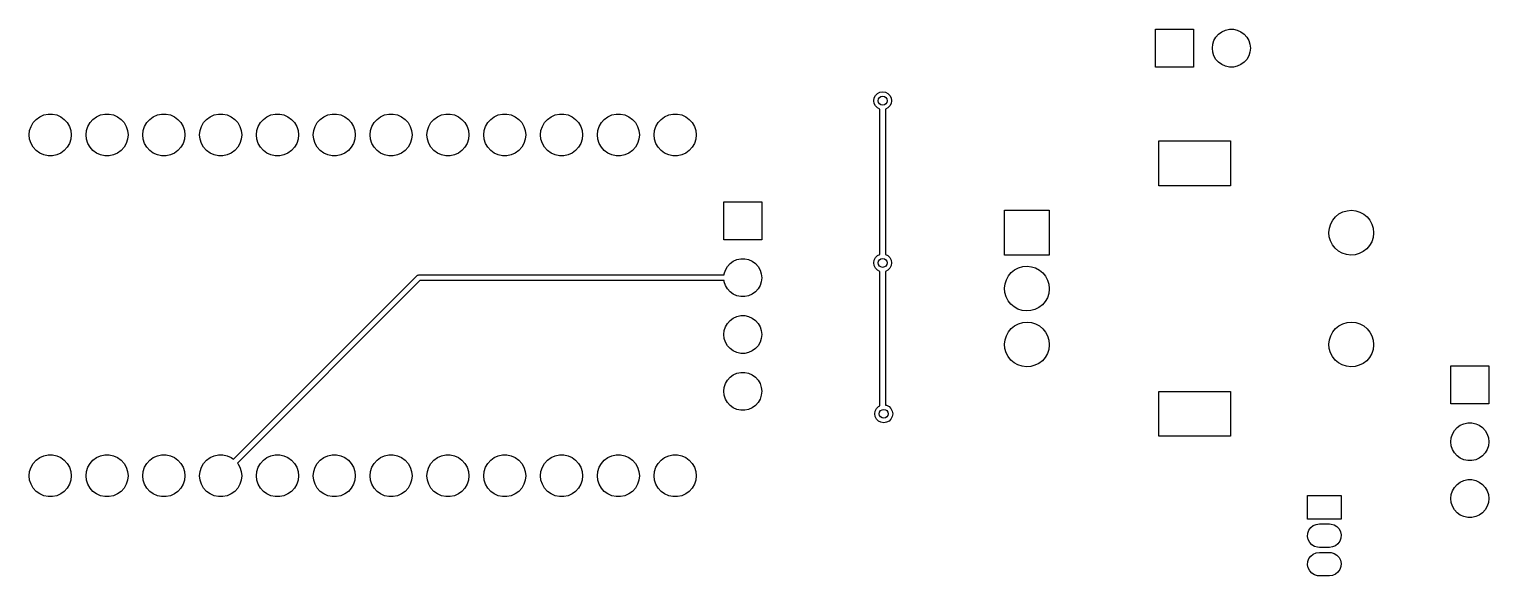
# Model space of a CAD drawing. Extents: x 4.56 to 7.13, y -3.71 to -2.75.
import ezdxf

# ---------------------------------------------------------------- set-up
doc = ezdxf.new("R2010")
doc.units = 0
doc.header["$MEASUREMENT"] = 0
doc.layers.add('BLACK', color=7, linetype='CONTINUOUS')

msp = doc.modelspace()

# ---------------------------------------------------------------- linework, layer by layer
at = {"layer": 'BLACK', "linetype": 'CONTINUOUS'}
for p, q in [((6.54528, -2.81693), (6.54528, -2.75)), ((6.54528, -2.75), (6.6122, -2.75)), ((6.6122, -2.75), (6.6122, -2.81693)), ((6.64601, -2.77651), (6.64817, -2.76985)), ((6.64817, -2.76985), (6.65167, -2.76379)), ((6.65167, -2.76379), (6.65635, -2.7586)), ((6.65635, -2.7586), (6.66201, -2.75448)), ((6.66201, -2.75448), (6.6684, -2.75164)), ((6.6684, -2.75164), (6.67524, -2.75018)), ((6.67524, -2.75018), (6.68224, -2.75018)), ((6.68224, -2.75018), (6.68908, -2.75164)), ((6.68908, -2.75164), (6.69547, -2.75448)), ((6.69547, -2.75448), (6.70113, -2.7586)), ((6.70113, -2.7586), (6.70581, -2.76379)), ((6.70581, -2.76379), (6.70931, -2.76985)), ((6.70931, -2.76985), (6.71147, -2.77651)), ((6.64528, -2.78346), (6.64601, -2.77651)), ((6.64601, -2.79042), (6.64528, -2.78346)), ((6.64817, -2.79708), (6.64601, -2.79042)), ((6.65167, -2.80313), (6.64817, -2.79708)), ((6.70931, -2.79708), (6.70581, -2.80313)), ((6.71147, -2.79042), (6.70931, -2.79708)), ((6.71147, -2.77651), (6.7122, -2.78346)), ((6.7122, -2.78346), (6.71147, -2.79042)), ((6.6122, -2.81693), (6.54528, -2.81693)), ((6.65635, -2.80833), (6.65167, -2.80313)), ((6.66201, -2.81245), (6.65635, -2.80833)), ((6.6684, -2.81529), (6.66201, -2.81245)), ((6.67524, -2.81675), (6.6684, -2.81529)), ((6.68224, -2.81675), (6.67524, -2.81675)), ((6.68908, -2.81529), (6.68224, -2.81675)), ((6.69547, -2.81245), (6.68908, -2.81529)), ((6.70113, -2.80833), (6.69547, -2.81245)), ((6.70581, -2.80313), (6.70113, -2.80833)), ((6.04921, -2.87598), (6.04998, -2.87112)), ((6.04998, -2.88085), (6.04921, -2.87598)), ((6.04998, -2.87112), (6.05222, -2.86673)), ((6.05222, -2.86673), (6.0557, -2.86324)), ((6.0557, -2.86324), (6.06009, -2.86101)), ((6.06009, -2.86101), (6.06496, -2.86024)), ((6.06496, -2.86024), (6.06983, -2.86101)), ((6.06983, -2.86101), (6.07422, -2.86324)), ((6.07422, -2.86324), (6.0777, -2.86673)), ((6.0777, -2.86673), (6.07994, -2.87112)), ((6.07994, -2.87112), (6.08071, -2.87598)), ((6.08071, -2.87598), (6.07994, -2.88085)), ((4.5813, -2.90418), (4.58837, -2.90103)), ((4.58837, -2.90103), (4.59594, -2.89942)), ((4.59594, -2.89942), (4.60367, -2.89942)), ((4.60367, -2.89942), (4.61124, -2.90103)), ((4.61124, -2.90103), (4.6183, -2.90418)), ((4.6813, -2.90418), (4.68837, -2.90103)), ((4.68837, -2.90103), (4.69594, -2.89942)), ((4.69594, -2.89942), (4.70367, -2.89942)), ((4.70367, -2.89942), (4.71124, -2.90103)), ((4.71124, -2.90103), (4.7183, -2.90418)), ((4.7813, -2.90418), (4.78837, -2.90103)), ((4.78837, -2.90103), (4.79594, -2.89942)), ((4.79594, -2.89942), (4.80367, -2.89942)), ((4.80367, -2.89942), (4.81124, -2.90103)), ((4.81124, -2.90103), (4.8183, -2.90418)), ((4.8813, -2.90418), (4.88837, -2.90103)), ((4.88837, -2.90103), (4.89594, -2.89942)), ((4.89594, -2.89942), (4.90367, -2.89942)), ((4.90367, -2.89942), (4.91124, -2.90103)), ((4.91124, -2.90103), (4.9183, -2.90418)), ((4.9813, -2.90418), (4.98837, -2.90103)), ((4.98837, -2.90103), (4.99594, -2.89942)), ((4.99594, -2.89942), (5.00367, -2.89942)), ((5.00367, -2.89942), (5.01124, -2.90103)), ((5.01124, -2.90103), (5.0183, -2.90418)), ((5.0813, -2.90418), (5.08837, -2.90103)), ((5.08837, -2.90103), (5.09594, -2.89942)), ((5.09594, -2.89942), (5.10367, -2.89942)), ((5.10367, -2.89942), (5.11124, -2.90103)), ((5.11124, -2.90103), (5.1183, -2.90418)), ((5.1813, -2.90418), (5.18837, -2.90103)), ((5.18837, -2.90103), (5.19594, -2.89942)), ((5.19594, -2.89942), (5.20367, -2.89942)), ((5.20367, -2.89942), (5.21124, -2.90103)), ((5.21124, -2.90103), (5.2183, -2.90418)), ((5.2813, -2.90418), (5.28837, -2.90103)), ((5.28837, -2.90103), (5.29594, -2.89942)), ((5.29594, -2.89942), (5.30367, -2.89942)), ((5.30367, -2.89942), (5.31124, -2.90103)), ((5.31124, -2.90103), (5.3183, -2.90418)), ((5.3813, -2.90418), (5.38837, -2.90103)), ((5.38837, -2.90103), (5.39594, -2.89942)), ((5.39594, -2.89942), (5.40367, -2.89942)), ((5.40367, -2.89942), (5.41124, -2.90103)), ((5.41124, -2.90103), (5.4183, -2.90418)), ((5.4813, -2.90418), (5.48837, -2.90103)), ((5.48837, -2.90103), (5.49594, -2.89942)), ((5.49594, -2.89942), (5.50367, -2.89942)), ((5.50367, -2.89942), (5.51124, -2.90103)), ((5.51124, -2.90103), (5.5183, -2.90418)), ((5.5813, -2.90418), (5.58837, -2.90103)), ((5.58837, -2.90103), (5.59594, -2.89942)), ((5.59594, -2.89942), (5.60367, -2.89942)), ((5.60367, -2.89942), (5.61124, -2.90103)), ((5.61124, -2.90103), (5.6183, -2.90418)), ((5.6813, -2.90418), (5.68837, -2.90103)), ((5.68837, -2.90103), (5.69594, -2.89942)), ((5.69594, -2.89942), (5.70367, -2.89942)), ((5.70367, -2.89942), (5.71124, -2.90103)), ((5.71124, -2.90103), (5.7183, -2.90418)), ((6.05222, -2.88524), (6.04998, -2.88085)), ((6.0557, -2.88872), (6.05222, -2.88524)), ((6.06004, -2.89093), (6.0557, -2.88872)), ((6.06004, -3.14647), (6.06004, -2.89093)), ((6.07422, -2.88872), (6.06988, -2.89093)), ((6.06988, -2.89093), (6.06988, -3.14647)), ((6.0777, -2.88524), (6.07422, -2.88872)), ((6.07994, -2.88085), (6.0777, -2.88524)), ((4.5628, -2.93622), (4.56361, -2.92853)), ((4.56361, -2.92853), (4.566, -2.92117)), ((4.566, -2.92117), (4.56987, -2.91447)), ((4.56987, -2.91447), (4.57505, -2.90872)), ((4.57505, -2.90872), (4.5813, -2.90418)), ((4.6183, -2.90418), (4.62456, -2.90872)), ((4.62456, -2.90872), (4.62974, -2.91447)), ((4.62974, -2.91447), (4.6336, -2.92117)), ((4.6336, -2.92117), (4.63599, -2.92853)), ((4.63599, -2.92853), (4.6368, -2.93622)), ((4.6628, -2.93622), (4.66361, -2.92853)), ((4.66361, -2.92853), (4.666, -2.92117)), ((4.666, -2.92117), (4.66987, -2.91447)), ((4.66987, -2.91447), (4.67505, -2.90872)), ((4.67505, -2.90872), (4.6813, -2.90418)), ((4.7183, -2.90418), (4.72456, -2.90872)), ((4.72456, -2.90872), (4.72974, -2.91447)), ((4.72974, -2.91447), (4.7336, -2.92117)), ((4.7336, -2.92117), (4.73599, -2.92853)), ((4.73599, -2.92853), (4.7368, -2.93622)), ((4.7628, -2.93622), (4.76361, -2.92853)), ((4.76361, -2.92853), (4.766, -2.92117)), ((4.766, -2.92117), (4.76987, -2.91447)), ((4.76987, -2.91447), (4.77505, -2.90872)), ((4.77505, -2.90872), (4.7813, -2.90418)), ((4.8183, -2.90418), (4.82456, -2.90872)), ((4.82456, -2.90872), (4.82974, -2.91447)), ((4.82974, -2.91447), (4.8336, -2.92117)), ((4.8336, -2.92117), (4.83599, -2.92853)), ((4.83599, -2.92853), (4.8368, -2.93622)), ((4.8628, -2.93622), (4.86361, -2.92853)), ((4.86361, -2.92853), (4.866, -2.92117)), ((4.866, -2.92117), (4.86987, -2.91447)), ((4.86987, -2.91447), (4.87505, -2.90872)), ((4.87505, -2.90872), (4.8813, -2.90418)), ((4.9183, -2.90418), (4.92456, -2.90872)), ((4.92456, -2.90872), (4.92974, -2.91447)), ((4.92974, -2.91447), (4.9336, -2.92117)), ((4.9336, -2.92117), (4.93599, -2.92853)), ((4.93599, -2.92853), (4.9368, -2.93622)), ((4.9628, -2.93622), (4.96361, -2.92853)), ((4.96361, -2.92853), (4.966, -2.92117)), ((4.966, -2.92117), (4.96987, -2.91447)), ((4.96987, -2.91447), (4.97505, -2.90872)), ((4.97505, -2.90872), (4.9813, -2.90418)), ((5.0183, -2.90418), (5.02456, -2.90872)), ((5.02456, -2.90872), (5.02974, -2.91447)), ((5.02974, -2.91447), (5.0336, -2.92117)), ((5.0336, -2.92117), (5.03599, -2.92853)), ((5.03599, -2.92853), (5.0368, -2.93622)), ((5.0628, -2.93622), (5.06361, -2.92853)), ((5.06361, -2.92853), (5.066, -2.92117)), ((5.066, -2.92117), (5.06987, -2.91447)), ((5.06987, -2.91447), (5.07505, -2.90872)), ((5.07505, -2.90872), (5.0813, -2.90418)), ((5.1183, -2.90418), (5.12456, -2.90872)), ((5.12456, -2.90872), (5.12974, -2.91447)), ((5.12974, -2.91447), (5.1336, -2.92117)), ((5.1336, -2.92117), (5.13599, -2.92853)), ((5.13599, -2.92853), (5.1368, -2.93622)), ((5.1628, -2.93622), (5.16361, -2.92853)), ((5.16361, -2.92853), (5.166, -2.92117)), ((5.166, -2.92117), (5.16987, -2.91447)), ((5.16987, -2.91447), (5.17505, -2.90872)), ((5.17505, -2.90872), (5.1813, -2.90418)), ((5.2183, -2.90418), (5.22456, -2.90872)), ((5.22456, -2.90872), (5.22974, -2.91447)), ((5.22974, -2.91447), (5.2336, -2.92117)), ((5.2336, -2.92117), (5.23599, -2.92853)), ((5.23599, -2.92853), (5.2368, -2.93622)), ((5.2628, -2.93622), (5.26361, -2.92853)), ((5.26361, -2.92853), (5.266, -2.92117)), ((5.266, -2.92117), (5.26987, -2.91447)), ((5.26987, -2.91447), (5.27505, -2.90872)), ((5.27505, -2.90872), (5.2813, -2.90418)), ((5.3183, -2.90418), (5.32456, -2.90872)), ((5.32456, -2.90872), (5.32974, -2.91447)), ((5.32974, -2.91447), (5.3336, -2.92117)), ((5.3336, -2.92117), (5.33599, -2.92853)), ((5.33599, -2.92853), (5.3368, -2.93622)), ((5.3628, -2.93622), (5.36361, -2.92853)), ((5.36361, -2.92853), (5.366, -2.92117)), ((5.366, -2.92117), (5.36987, -2.91447)), ((5.36987, -2.91447), (5.37505, -2.90872)), ((5.37505, -2.90872), (5.3813, -2.90418)), ((5.4183, -2.90418), (5.42456, -2.90872)), ((5.42456, -2.90872), (5.42974, -2.91447)), ((5.42974, -2.91447), (5.4336, -2.92117)), ((5.4336, -2.92117), (5.43599, -2.92853)), ((5.43599, -2.92853), (5.4368, -2.93622)), ((5.4628, -2.93622), (5.46361, -2.92853)), ((5.46361, -2.92853), (5.466, -2.92117)), ((5.466, -2.92117), (5.46987, -2.91447)), ((5.46987, -2.91447), (5.47505, -2.90872)), ((5.47505, -2.90872), (5.4813, -2.90418)), ((5.5183, -2.90418), (5.52456, -2.90872)), ((5.52456, -2.90872), (5.52974, -2.91447)), ((5.52974, -2.91447), (5.5336, -2.92117)), ((5.5336, -2.92117), (5.53599, -2.92853)), ((5.53599, -2.92853), (5.5368, -2.93622)), ((5.5628, -2.93622), (5.56361, -2.92853)), ((5.56361, -2.92853), (5.566, -2.92117)), ((5.566, -2.92117), (5.56987, -2.91447)), ((5.56987, -2.91447), (5.57505, -2.90872)), ((5.57505, -2.90872), (5.5813, -2.90418)), ((5.6183, -2.90418), (5.62456, -2.90872)), ((5.62456, -2.90872), (5.62974, -2.91447)), ((5.62974, -2.91447), (5.6336, -2.92117)), ((5.6336, -2.92117), (5.63599, -2.92853)), ((5.63599, -2.92853), (5.6368, -2.93622)), ((5.6628, -2.93622), (5.66361, -2.92853)), ((5.66361, -2.92853), (5.666, -2.92117)), ((5.666, -2.92117), (5.66987, -2.91447)), ((5.66987, -2.91447), (5.67505, -2.90872)), ((5.67505, -2.90872), (5.6813, -2.90418)), ((5.7183, -2.90418), (5.72456, -2.90872)), ((5.72456, -2.90872), (5.72974, -2.91447)), ((5.72974, -2.91447), (5.7336, -2.92117)), ((5.7336, -2.92117), (5.73599, -2.92853)), ((5.73599, -2.92853), (5.7368, -2.93622)), ((4.56361, -2.94391), (4.5628, -2.93622)), ((4.566, -2.95127), (4.56361, -2.94391)), ((4.56987, -2.95797), (4.566, -2.95127)), ((4.6336, -2.95127), (4.62974, -2.95797)), ((4.63599, -2.94391), (4.6336, -2.95127)), ((4.6368, -2.93622), (4.63599, -2.94391)), ((4.66361, -2.94391), (4.6628, -2.93622)), ((4.666, -2.95127), (4.66361, -2.94391)), ((4.66987, -2.95797), (4.666, -2.95127)), ((4.7336, -2.95127), (4.72974, -2.95797)), ((4.73599, -2.94391), (4.7336, -2.95127)), ((4.7368, -2.93622), (4.73599, -2.94391)), ((4.76361, -2.94391), (4.7628, -2.93622)), ((4.766, -2.95127), (4.76361, -2.94391)), ((4.76987, -2.95797), (4.766, -2.95127)), ((4.8336, -2.95127), (4.82974, -2.95797)), ((4.83599, -2.94391), (4.8336, -2.95127)), ((4.8368, -2.93622), (4.83599, -2.94391)), ((4.86361, -2.94391), (4.8628, -2.93622)), ((4.866, -2.95127), (4.86361, -2.94391)), ((4.86987, -2.95797), (4.866, -2.95127)), ((4.9336, -2.95127), (4.92974, -2.95797)), ((4.93599, -2.94391), (4.9336, -2.95127)), ((4.9368, -2.93622), (4.93599, -2.94391)), ((4.96361, -2.94391), (4.9628, -2.93622)), ((4.966, -2.95127), (4.96361, -2.94391)), ((4.96987, -2.95797), (4.966, -2.95127)), ((5.0336, -2.95127), (5.02974, -2.95797)), ((5.03599, -2.94391), (5.0336, -2.95127)), ((5.0368, -2.93622), (5.03599, -2.94391)), ((5.06361, -2.94391), (5.0628, -2.93622)), ((5.066, -2.95127), (5.06361, -2.94391)), ((5.06987, -2.95797), (5.066, -2.95127)), ((5.1336, -2.95127), (5.12974, -2.95797)), ((5.13599, -2.94391), (5.1336, -2.95127)), ((5.1368, -2.93622), (5.13599, -2.94391)), ((5.16361, -2.94391), (5.1628, -2.93622)), ((5.166, -2.95127), (5.16361, -2.94391)), ((5.16987, -2.95797), (5.166, -2.95127)), ((5.2336, -2.95127), (5.22974, -2.95797)), ((5.23599, -2.94391), (5.2336, -2.95127)), ((5.2368, -2.93622), (5.23599, -2.94391)), ((5.26361, -2.94391), (5.2628, -2.93622)), ((5.266, -2.95127), (5.26361, -2.94391)), ((5.26987, -2.95797), (5.266, -2.95127)), ((5.3336, -2.95127), (5.32974, -2.95797)), ((5.33599, -2.94391), (5.3336, -2.95127)), ((5.3368, -2.93622), (5.33599, -2.94391)), ((5.36361, -2.94391), (5.3628, -2.93622)), ((5.366, -2.95127), (5.36361, -2.94391)), ((5.36987, -2.95797), (5.366, -2.95127)), ((5.4336, -2.95127), (5.42974, -2.95797)), ((5.43599, -2.94391), (5.4336, -2.95127)), ((5.4368, -2.93622), (5.43599, -2.94391)), ((5.46361, -2.94391), (5.4628, -2.93622)), ((5.466, -2.95127), (5.46361, -2.94391)), ((5.46987, -2.95797), (5.466, -2.95127)), ((5.5336, -2.95127), (5.52974, -2.95797)), ((5.53599, -2.94391), (5.5336, -2.95127)), ((5.5368, -2.93622), (5.53599, -2.94391)), ((5.56361, -2.94391), (5.5628, -2.93622)), ((5.566, -2.95127), (5.56361, -2.94391)), ((5.56987, -2.95797), (5.566, -2.95127)), ((5.6336, -2.95127), (5.62974, -2.95797)), ((5.63599, -2.94391), (5.6336, -2.95127)), ((5.6368, -2.93622), (5.63599, -2.94391)), ((5.66361, -2.94391), (5.6628, -2.93622)), ((5.666, -2.95127), (5.66361, -2.94391)), ((5.66987, -2.95797), (5.666, -2.95127)), ((5.7336, -2.95127), (5.72974, -2.95797)), ((5.73599, -2.94391), (5.7336, -2.95127)), ((5.7368, -2.93622), (5.73599, -2.94391)), ((6.55118, -3.02559), (6.55118, -2.94685)), ((6.55118, -2.94685), (6.67717, -2.94685)), ((6.67717, -2.94685), (6.67717, -3.02559)), ((4.57505, -2.96372), (4.56987, -2.95797)), ((4.5813, -2.96826), (4.57505, -2.96372)), ((4.58837, -2.97141), (4.5813, -2.96826)), ((4.59594, -2.97302), (4.58837, -2.97141)), ((4.60367, -2.97302), (4.59594, -2.97302)), ((4.61124, -2.97141), (4.60367, -2.97302)), ((4.6183, -2.96826), (4.61124, -2.97141)), ((4.62456, -2.96372), (4.6183, -2.96826)), ((4.62974, -2.95797), (4.62456, -2.96372)), ((4.67505, -2.96372), (4.66987, -2.95797)), ((4.6813, -2.96826), (4.67505, -2.96372)), ((4.68837, -2.97141), (4.6813, -2.96826)), ((4.69594, -2.97302), (4.68837, -2.97141)), ((4.70367, -2.97302), (4.69594, -2.97302)), ((4.71124, -2.97141), (4.70367, -2.97302)), ((4.7183, -2.96826), (4.71124, -2.97141)), ((4.72456, -2.96372), (4.7183, -2.96826)), ((4.72974, -2.95797), (4.72456, -2.96372)), ((4.77505, -2.96372), (4.76987, -2.95797)), ((4.7813, -2.96826), (4.77505, -2.96372)), ((4.78837, -2.97141), (4.7813, -2.96826)), ((4.79594, -2.97302), (4.78837, -2.97141)), ((4.80367, -2.97302), (4.79594, -2.97302)), ((4.81124, -2.97141), (4.80367, -2.97302)), ((4.8183, -2.96826), (4.81124, -2.97141)), ((4.82456, -2.96372), (4.8183, -2.96826)), ((4.82974, -2.95797), (4.82456, -2.96372)), ((4.87505, -2.96372), (4.86987, -2.95797)), ((4.8813, -2.96826), (4.87505, -2.96372)), ((4.88837, -2.97141), (4.8813, -2.96826)), ((4.89594, -2.97302), (4.88837, -2.97141)), ((4.90367, -2.97302), (4.89594, -2.97302)), ((4.91124, -2.97141), (4.90367, -2.97302)), ((4.9183, -2.96826), (4.91124, -2.97141)), ((4.92456, -2.96372), (4.9183, -2.96826)), ((4.92974, -2.95797), (4.92456, -2.96372)), ((4.97505, -2.96372), (4.96987, -2.95797)), ((4.9813, -2.96826), (4.97505, -2.96372)), ((4.98837, -2.97141), (4.9813, -2.96826)), ((4.99594, -2.97302), (4.98837, -2.97141)), ((5.00367, -2.97302), (4.99594, -2.97302)), ((5.01124, -2.97141), (5.00367, -2.97302)), ((5.0183, -2.96826), (5.01124, -2.97141)), ((5.02456, -2.96372), (5.0183, -2.96826)), ((5.02974, -2.95797), (5.02456, -2.96372)), ((5.07505, -2.96372), (5.06987, -2.95797)), ((5.0813, -2.96826), (5.07505, -2.96372)), ((5.08837, -2.97141), (5.0813, -2.96826)), ((5.09594, -2.97302), (5.08837, -2.97141)), ((5.10367, -2.97302), (5.09594, -2.97302)), ((5.11124, -2.97141), (5.10367, -2.97302)), ((5.1183, -2.96826), (5.11124, -2.97141)), ((5.12456, -2.96372), (5.1183, -2.96826)), ((5.12974, -2.95797), (5.12456, -2.96372)), ((5.17505, -2.96372), (5.16987, -2.95797)), ((5.1813, -2.96826), (5.17505, -2.96372)), ((5.18837, -2.97141), (5.1813, -2.96826)), ((5.19594, -2.97302), (5.18837, -2.97141)), ((5.20367, -2.97302), (5.19594, -2.97302)), ((5.21124, -2.97141), (5.20367, -2.97302)), ((5.2183, -2.96826), (5.21124, -2.97141)), ((5.22456, -2.96372), (5.2183, -2.96826)), ((5.22974, -2.95797), (5.22456, -2.96372)), ((5.27505, -2.96372), (5.26987, -2.95797)), ((5.2813, -2.96826), (5.27505, -2.96372)), ((5.28837, -2.97141), (5.2813, -2.96826)), ((5.29594, -2.97302), (5.28837, -2.97141)), ((5.30367, -2.97302), (5.29594, -2.97302)), ((5.31124, -2.97141), (5.30367, -2.97302)), ((5.3183, -2.96826), (5.31124, -2.97141)), ((5.32456, -2.96372), (5.3183, -2.96826)), ((5.32974, -2.95797), (5.32456, -2.96372)), ((5.37505, -2.96372), (5.36987, -2.95797)), ((5.3813, -2.96826), (5.37505, -2.96372)), ((5.38837, -2.97141), (5.3813, -2.96826)), ((5.39594, -2.97302), (5.38837, -2.97141)), ((5.40367, -2.97302), (5.39594, -2.97302)), ((5.41124, -2.97141), (5.40367, -2.97302)), ((5.4183, -2.96826), (5.41124, -2.97141)), ((5.42456, -2.96372), (5.4183, -2.96826)), ((5.42974, -2.95797), (5.42456, -2.96372)), ((5.47505, -2.96372), (5.46987, -2.95797)), ((5.4813, -2.96826), (5.47505, -2.96372)), ((5.48837, -2.97141), (5.4813, -2.96826)), ((5.49594, -2.97302), (5.48837, -2.97141)), ((5.50367, -2.97302), (5.49594, -2.97302)), ((5.51124, -2.97141), (5.50367, -2.97302)), ((5.5183, -2.96826), (5.51124, -2.97141)), ((5.52456, -2.96372), (5.5183, -2.96826)), ((5.52974, -2.95797), (5.52456, -2.96372)), ((5.57505, -2.96372), (5.56987, -2.95797)), ((5.5813, -2.96826), (5.57505, -2.96372)), ((5.58837, -2.97141), (5.5813, -2.96826)), ((5.59594, -2.97302), (5.58837, -2.97141)), ((5.60367, -2.97302), (5.59594, -2.97302)), ((5.61124, -2.97141), (5.60367, -2.97302)), ((5.6183, -2.96826), (5.61124, -2.97141)), ((5.62456, -2.96372), (5.6183, -2.96826)), ((5.62974, -2.95797), (5.62456, -2.96372)), ((5.67505, -2.96372), (5.66987, -2.95797)), ((5.6813, -2.96826), (5.67505, -2.96372)), ((5.68837, -2.97141), (5.6813, -2.96826)), ((5.69594, -2.97302), (5.68837, -2.97141)), ((5.70367, -2.97302), (5.69594, -2.97302)), ((5.71124, -2.97141), (5.70367, -2.97302)), ((5.7183, -2.96826), (5.71124, -2.97141)), ((5.72456, -2.96372), (5.7183, -2.96826)), ((5.72974, -2.95797), (5.72456, -2.96372)), ((6.67717, -3.02559), (6.55118, -3.02559)), ((5.78524, -3.12106), (5.78524, -3.05413)), ((5.78524, -3.05413), (5.85217, -3.05413)), ((5.85217, -3.05413), (5.85217, -3.12106)), ((6.27953, -3.14764), (6.27953, -3.0689)), ((6.27953, -3.0689), (6.35827, -3.0689)), ((6.35827, -3.0689), (6.35827, -3.14764)), ((6.85728, -3.08602), (6.86222, -3.08014)), ((6.86222, -3.08014), (6.86821, -3.07532)), ((6.86821, -3.07532), (6.87502, -3.07176)), ((6.87502, -3.07176), (6.88239, -3.0696)), ((6.88239, -3.0696), (6.89004, -3.0689)), ((6.89004, -3.0689), (6.89768, -3.0697)), ((6.89768, -3.0697), (6.90502, -3.07197)), ((6.90502, -3.07197), (6.91178, -3.07563)), ((6.91178, -3.07563), (6.9177, -3.08053)), ((6.9177, -3.08053), (6.92256, -3.08648)), ((6.8504, -3.10772), (6.85125, -3.10008)), ((6.85104, -3.11537), (6.8504, -3.10772)), ((6.85125, -3.10008), (6.85358, -3.09276)), ((6.85358, -3.09276), (6.85728, -3.08602)), ((6.92256, -3.08648), (6.92616, -3.09326)), ((6.92616, -3.09326), (6.92838, -3.10062)), ((6.92838, -3.10062), (6.92913, -3.10827)), ((6.92913, -3.10827), (6.92912, -3.10937)), ((5.85217, -3.12106), (5.78524, -3.12106)), ((6.85316, -3.12276), (6.85104, -3.11537)), ((6.85667, -3.12959), (6.85316, -3.12276)), ((6.86144, -3.13562), (6.85667, -3.12959)), ((6.92193, -3.13096), (6.91691, -3.13678)), ((6.92573, -3.12428), (6.92193, -3.13096)), ((6.92816, -3.11699), (6.92573, -3.12428)), ((6.92912, -3.10937), (6.92816, -3.11699)), ((5.79631, -3.16273), (5.80197, -3.15862)), ((5.80197, -3.15862), (5.80836, -3.15577)), ((5.80836, -3.15577), (5.8152, -3.15432)), ((5.8152, -3.15432), (5.8222, -3.15432)), ((5.8222, -3.15432), (5.82904, -3.15577)), ((5.82904, -3.15577), (5.83543, -3.15862)), ((5.83543, -3.15862), (5.84109, -3.16273)), ((6.04921, -3.16142), (6.04998, -3.15655)), ((6.04998, -3.15655), (6.05222, -3.15216)), ((6.05222, -3.15216), (6.0557, -3.14868)), ((6.0557, -3.14868), (6.06004, -3.14647)), ((6.06988, -3.14647), (6.07422, -3.14868)), ((6.07422, -3.14868), (6.0777, -3.15216)), ((6.0777, -3.15216), (6.07994, -3.15655)), ((6.07994, -3.15655), (6.08071, -3.16142)), ((6.35827, -3.14764), (6.27953, -3.14764)), ((6.86729, -3.1406), (6.86144, -3.13562)), ((6.874, -3.14434), (6.86729, -3.1406)), ((6.88131, -3.14672), (6.874, -3.14434)), ((6.88894, -3.14763), (6.88131, -3.14672)), ((6.8966, -3.14704), (6.88894, -3.14763)), ((6.904, -3.14497), (6.8966, -3.14704)), ((6.91086, -3.14151), (6.904, -3.14497)), ((6.91691, -3.13678), (6.91086, -3.14151)), ((4.92212, -3.50695), (5.24495, -3.18412)), ((5.24495, -3.18412), (5.24565, -3.18359)), ((5.24565, -3.18359), (5.24577, -3.18346)), ((5.24577, -3.18346), (5.24587, -3.18343)), ((5.24587, -3.18343), (5.24608, -3.18327)), ((5.24608, -3.18327), (5.24726, -3.18302)), ((5.24726, -3.18302), (5.24843, -3.18268)), ((5.24843, -3.18268), (5.78575, -3.18268)), ((5.78575, -3.18268), (5.78597, -3.18064)), ((5.78597, -3.18064), (5.78813, -3.17399)), ((5.78813, -3.17399), (5.79163, -3.16793)), ((5.79163, -3.16793), (5.79631, -3.16273)), ((5.84109, -3.16273), (5.84577, -3.16793)), ((5.84577, -3.16793), (5.84927, -3.17399)), ((5.84927, -3.17399), (5.85143, -3.18064)), ((5.85143, -3.18064), (5.85217, -3.1876)), ((6.04998, -3.16628), (6.04921, -3.16142)), ((6.05222, -3.17067), (6.04998, -3.16628)), ((6.0557, -3.17416), (6.05222, -3.17067)), ((6.06004, -3.17637), (6.0557, -3.17416)), ((6.06004, -3.41322), (6.06004, -3.17637)), ((6.07422, -3.17416), (6.06988, -3.17637)), ((6.06988, -3.17637), (6.06988, -3.41188)), ((6.0777, -3.17067), (6.07422, -3.17416)), ((6.07994, -3.16628), (6.0777, -3.17067)), ((6.08071, -3.16142), (6.07994, -3.16628)), ((6.28271, -3.19118), (6.28641, -3.18445)), ((6.28641, -3.18445), (6.29135, -3.17856)), ((6.29135, -3.17856), (6.29734, -3.17375)), ((6.29734, -3.17375), (6.30415, -3.17019)), ((6.30415, -3.17019), (6.31152, -3.16802)), ((6.31152, -3.16802), (6.31917, -3.16732)), ((6.31917, -3.16732), (6.32681, -3.16813)), ((6.32681, -3.16813), (6.33415, -3.1704)), ((6.33415, -3.1704), (6.34091, -3.17405)), ((6.34091, -3.17405), (6.34683, -3.17895)), ((6.34683, -3.17895), (6.35169, -3.18491)), ((6.35169, -3.18491), (6.3553, -3.19169)), ((5.25046, -3.19252), (4.92916, -3.51383)), ((5.78575, -3.19252), (5.25046, -3.19252)), ((5.78597, -3.19456), (5.78575, -3.19252)), ((5.78813, -3.20121), (5.78597, -3.19456)), ((5.79163, -3.20727), (5.78813, -3.20121)), ((5.79631, -3.21247), (5.79163, -3.20727)), ((5.84577, -3.20727), (5.84109, -3.21247)), ((5.84927, -3.20121), (5.84577, -3.20727)), ((5.85143, -3.19456), (5.84927, -3.20121)), ((5.85217, -3.1876), (5.85143, -3.19456)), ((6.27953, -3.20614), (6.28039, -3.19851)), ((6.28017, -3.2138), (6.27953, -3.20614)), ((6.28039, -3.19851), (6.28271, -3.19118)), ((6.3553, -3.19169), (6.35752, -3.19905)), ((6.35825, -3.20779), (6.35729, -3.21542)), ((6.35752, -3.19905), (6.35827, -3.20669)), ((6.35827, -3.20669), (6.35825, -3.20779)), ((5.80197, -3.21658), (5.79631, -3.21247)), ((5.80836, -3.21943), (5.80197, -3.21658)), ((5.8152, -3.22088), (5.80836, -3.21943)), ((5.8222, -3.22088), (5.8152, -3.22088)), ((5.82904, -3.21943), (5.8222, -3.22088)), ((5.83543, -3.21658), (5.82904, -3.21943)), ((5.84109, -3.21247), (5.83543, -3.21658)), ((6.28229, -3.22119), (6.28017, -3.2138)), ((6.2858, -3.22802), (6.28229, -3.22119)), ((6.29058, -3.23404), (6.2858, -3.22802)), ((6.29643, -3.23902), (6.29058, -3.23404)), ((6.34605, -3.2352), (6.33999, -3.23993)), ((6.35107, -3.22939), (6.34605, -3.2352)), ((6.35486, -3.22271), (6.35107, -3.22939)), ((6.35729, -3.21542), (6.35486, -3.22271)), ((5.79163, -3.26793), (5.79631, -3.26273)), ((5.79631, -3.26273), (5.80197, -3.25862)), ((5.80197, -3.25862), (5.80836, -3.25577)), ((5.80836, -3.25577), (5.8152, -3.25432)), ((5.8152, -3.25432), (5.8222, -3.25432)), ((5.8222, -3.25432), (5.82904, -3.25577)), ((5.82904, -3.25577), (5.83543, -3.25862)), ((5.83543, -3.25862), (5.84109, -3.26273)), ((5.84109, -3.26273), (5.84577, -3.26793)), ((6.30314, -3.24277), (6.29643, -3.23902)), ((6.31044, -3.24514), (6.30314, -3.24277)), ((6.31807, -3.24605), (6.31044, -3.24514)), ((6.32573, -3.24546), (6.31807, -3.24605)), ((6.33313, -3.2434), (6.32573, -3.24546)), ((6.33999, -3.23993), (6.33313, -3.2434)), ((5.78524, -3.2876), (5.78597, -3.28064)), ((5.78597, -3.29456), (5.78524, -3.2876)), ((5.78597, -3.28064), (5.78813, -3.27399)), ((5.78813, -3.27399), (5.79163, -3.26793)), ((5.84577, -3.26793), (5.84927, -3.27399)), ((5.84927, -3.27399), (5.85143, -3.28064)), ((5.85143, -3.28064), (5.85217, -3.2876)), ((5.85217, -3.2876), (5.85143, -3.29456)), ((6.28271, -3.28961), (6.28641, -3.28288)), ((6.28641, -3.28288), (6.29135, -3.27699)), ((6.29135, -3.27699), (6.29734, -3.27217)), ((6.29734, -3.27217), (6.30415, -3.26861)), ((6.30415, -3.26861), (6.31152, -3.26645)), ((6.31152, -3.26645), (6.31917, -3.26575)), ((6.31917, -3.26575), (6.32681, -3.26655)), ((6.32681, -3.26655), (6.33415, -3.26882)), ((6.33415, -3.26882), (6.34091, -3.27248)), ((6.34091, -3.27248), (6.34683, -3.27738)), ((6.34683, -3.27738), (6.35169, -3.28333)), ((6.35169, -3.28333), (6.3553, -3.29012)), ((6.85358, -3.28961), (6.85728, -3.28288)), ((6.85728, -3.28288), (6.86222, -3.27699)), ((6.86222, -3.27699), (6.86821, -3.27217)), ((6.86821, -3.27217), (6.87502, -3.26861)), ((6.87502, -3.26861), (6.88239, -3.26645)), ((6.88239, -3.26645), (6.89004, -3.26575)), ((6.89004, -3.26575), (6.89768, -3.26655)), ((6.89768, -3.26655), (6.90502, -3.26882)), ((6.90502, -3.26882), (6.91178, -3.27248)), ((6.91178, -3.27248), (6.9177, -3.27738)), ((6.9177, -3.27738), (6.92256, -3.28333)), ((6.92256, -3.28333), (6.92616, -3.29012)), ((5.78813, -3.30121), (5.78597, -3.29456)), ((5.79163, -3.30727), (5.78813, -3.30121)), ((5.79631, -3.31247), (5.79163, -3.30727)), ((5.80197, -3.31658), (5.79631, -3.31247)), ((5.84109, -3.31247), (5.83543, -3.31658)), ((5.84577, -3.30727), (5.84109, -3.31247)), ((5.84927, -3.30121), (5.84577, -3.30727)), ((5.85143, -3.29456), (5.84927, -3.30121)), ((6.27953, -3.30457), (6.28039, -3.29693)), ((6.28017, -3.31223), (6.27953, -3.30457)), ((6.28229, -3.31961), (6.28017, -3.31223)), ((6.28039, -3.29693), (6.28271, -3.28961)), ((6.35729, -3.31384), (6.35486, -3.32113)), ((6.3553, -3.29012), (6.35752, -3.29747)), ((6.35825, -3.30622), (6.35729, -3.31384)), ((6.35752, -3.29747), (6.35827, -3.30512)), ((6.35827, -3.30512), (6.35825, -3.30622)), ((6.8504, -3.30457), (6.85125, -3.29693)), ((6.85104, -3.31223), (6.8504, -3.30457)), ((6.85316, -3.31961), (6.85104, -3.31223)), ((6.85125, -3.29693), (6.85358, -3.28961)), ((6.92816, -3.31384), (6.92573, -3.32113)), ((6.92616, -3.29012), (6.92838, -3.29747)), ((6.92912, -3.30622), (6.92816, -3.31384)), ((6.92838, -3.29747), (6.92913, -3.30512)), ((6.92913, -3.30512), (6.92912, -3.30622)), ((5.80836, -3.31943), (5.80197, -3.31658)), ((5.8152, -3.32088), (5.80836, -3.31943)), ((5.8222, -3.32088), (5.8152, -3.32088)), ((5.82904, -3.31943), (5.8222, -3.32088)), ((5.83543, -3.31658), (5.82904, -3.31943)), ((6.2858, -3.32645), (6.28229, -3.31961)), ((6.29058, -3.33247), (6.2858, -3.32645)), ((6.29643, -3.33745), (6.29058, -3.33247)), ((6.30314, -3.3412), (6.29643, -3.33745)), ((6.33999, -3.33836), (6.33313, -3.34182)), ((6.34605, -3.33363), (6.33999, -3.33836)), ((6.35107, -3.32781), (6.34605, -3.33363)), ((6.35486, -3.32113), (6.35107, -3.32781)), ((6.85667, -3.32645), (6.85316, -3.31961)), ((6.86144, -3.33247), (6.85667, -3.32645)), ((6.86729, -3.33745), (6.86144, -3.33247)), ((6.874, -3.3412), (6.86729, -3.33745)), ((6.91086, -3.33836), (6.904, -3.34182)), ((6.91691, -3.33363), (6.91086, -3.33836)), ((6.92193, -3.32781), (6.91691, -3.33363)), ((6.92573, -3.32113), (6.92193, -3.32781)), ((5.79163, -3.36793), (5.79631, -3.36273)), ((5.79631, -3.36273), (5.80197, -3.35862)), ((5.80197, -3.35862), (5.80836, -3.35577)), ((5.80836, -3.35577), (5.8152, -3.35432)), ((5.8152, -3.35432), (5.8222, -3.35432)), ((5.8222, -3.35432), (5.82904, -3.35577)), ((5.82904, -3.35577), (5.83543, -3.35862)), ((5.83543, -3.35862), (5.84109, -3.36273)), ((5.84109, -3.36273), (5.84577, -3.36793)), ((6.31044, -3.34357), (6.30314, -3.3412)), ((6.31807, -3.34448), (6.31044, -3.34357)), ((6.32573, -3.34389), (6.31807, -3.34448)), ((6.33313, -3.34182), (6.32573, -3.34389)), ((6.88131, -3.34357), (6.874, -3.3412)), ((6.88894, -3.34448), (6.88131, -3.34357)), ((6.8966, -3.34389), (6.88894, -3.34448)), ((6.904, -3.34182), (6.8966, -3.34389)), ((7.06496, -3.40984), (7.06496, -3.34291)), ((7.06496, -3.34291), (7.13189, -3.34291)), ((7.13189, -3.34291), (7.13189, -3.40984)), ((5.78524, -3.3876), (5.78597, -3.38064)), ((5.78597, -3.39456), (5.78524, -3.3876)), ((5.78597, -3.38064), (5.78813, -3.37399)), ((5.78813, -3.37399), (5.79163, -3.36793)), ((5.84577, -3.36793), (5.84927, -3.37399)), ((5.84927, -3.37399), (5.85143, -3.38064)), ((5.85143, -3.38064), (5.85217, -3.3876)), ((5.85217, -3.3876), (5.85143, -3.39456)), ((6.55118, -3.46654), (6.55118, -3.3878)), ((6.55118, -3.3878), (6.67717, -3.3878)), ((6.67717, -3.3878), (6.67717, -3.46654)), ((5.78813, -3.40121), (5.78597, -3.39456)), ((5.79163, -3.40727), (5.78813, -3.40121)), ((5.79631, -3.41247), (5.79163, -3.40727)), ((5.80197, -3.41658), (5.79631, -3.41247)), ((5.80836, -3.41943), (5.80197, -3.41658)), ((5.83543, -3.41658), (5.82904, -3.41943)), ((5.84109, -3.41247), (5.83543, -3.41658)), ((5.84577, -3.40727), (5.84109, -3.41247)), ((5.84927, -3.40121), (5.84577, -3.40727)), ((5.85143, -3.39456), (5.84927, -3.40121)), ((6.05419, -3.41791), (6.05767, -3.41442)), ((6.05767, -3.41442), (6.06004, -3.41322)), ((6.06988, -3.41188), (6.0718, -3.41219)), ((6.0718, -3.41219), (6.07619, -3.41442)), ((6.07619, -3.41442), (6.07967, -3.41791)), ((7.13189, -3.40984), (7.06496, -3.40984)), ((5.8152, -3.42088), (5.80836, -3.41943)), ((5.8222, -3.42088), (5.8152, -3.42088)), ((5.82904, -3.41943), (5.8222, -3.42088)), ((6.05118, -3.42717), (6.05195, -3.4223)), ((6.05195, -3.43203), (6.05118, -3.42717)), ((6.05195, -3.4223), (6.05419, -3.41791)), ((6.05419, -3.43642), (6.05195, -3.43203)), ((6.05767, -3.43991), (6.05419, -3.43642)), ((6.06206, -3.44214), (6.05767, -3.43991)), ((6.06693, -3.44291), (6.06206, -3.44214)), ((6.0718, -3.44214), (6.06693, -3.44291)), ((6.07619, -3.43991), (6.0718, -3.44214)), ((6.07967, -3.43642), (6.07619, -3.43991)), ((6.07967, -3.41791), (6.08191, -3.4223)), ((6.08191, -3.43203), (6.07967, -3.43642)), ((6.08191, -3.4223), (6.08268, -3.42717)), ((6.08268, -3.42717), (6.08191, -3.43203)), ((6.67717, -3.46654), (6.55118, -3.46654)), ((7.06569, -3.46942), (7.06785, -3.46277)), ((7.06785, -3.46277), (7.07135, -3.45671)), ((7.07135, -3.45671), (7.07603, -3.45151)), ((7.07603, -3.45151), (7.08169, -3.4474)), ((7.08169, -3.4474), (7.08808, -3.44455)), ((7.08808, -3.44455), (7.09493, -3.4431)), ((7.09493, -3.4431), (7.10192, -3.4431)), ((7.10192, -3.4431), (7.10877, -3.44455)), ((7.10877, -3.44455), (7.11516, -3.4474)), ((7.11516, -3.4474), (7.12082, -3.45151)), ((7.12082, -3.45151), (7.1255, -3.45671)), ((7.1255, -3.45671), (7.129, -3.46277)), ((7.129, -3.46277), (7.13116, -3.46942)), ((7.06496, -3.47638), (7.06569, -3.46942)), ((7.06569, -3.48334), (7.06496, -3.47638)), ((7.06785, -3.48999), (7.06569, -3.48334)), ((7.07135, -3.49605), (7.06785, -3.48999)), ((7.129, -3.48999), (7.1255, -3.49605)), ((7.13116, -3.48334), (7.129, -3.48999)), ((7.13116, -3.46942), (7.13189, -3.47638)), ((7.13189, -3.47638), (7.13116, -3.48334)), ((4.566, -3.52117), (4.56987, -3.51447)), ((4.56987, -3.51447), (4.57505, -3.50872)), ((4.57505, -3.50872), (4.5813, -3.50418)), ((4.5813, -3.50418), (4.58837, -3.50103)), ((4.58837, -3.50103), (4.59594, -3.49942)), ((4.59594, -3.49942), (4.60367, -3.49942)), ((4.60367, -3.49942), (4.61124, -3.50103)), ((4.61124, -3.50103), (4.6183, -3.50418)), ((4.6183, -3.50418), (4.62456, -3.50872)), ((4.62456, -3.50872), (4.62974, -3.51447)), ((4.62974, -3.51447), (4.6336, -3.52117)), ((4.666, -3.52117), (4.66987, -3.51447)), ((4.66987, -3.51447), (4.67505, -3.50872)), ((4.67505, -3.50872), (4.6813, -3.50418)), ((4.6813, -3.50418), (4.68837, -3.50103)), ((4.68837, -3.50103), (4.69594, -3.49942)), ((4.69594, -3.49942), (4.70367, -3.49942)), ((4.70367, -3.49942), (4.71124, -3.50103)), ((4.71124, -3.50103), (4.7183, -3.50418)), ((4.7183, -3.50418), (4.72456, -3.50872)), ((4.72456, -3.50872), (4.72974, -3.51447)), ((4.72974, -3.51447), (4.7336, -3.52117)), ((4.766, -3.52117), (4.76987, -3.51447)), ((4.76987, -3.51447), (4.77505, -3.50872)), ((4.77505, -3.50872), (4.7813, -3.50418)), ((4.7813, -3.50418), (4.78837, -3.50103)), ((4.78837, -3.50103), (4.79594, -3.49942)), ((4.79594, -3.49942), (4.80367, -3.49942)), ((4.80367, -3.49942), (4.81124, -3.50103)), ((4.81124, -3.50103), (4.8183, -3.50418)), ((4.8183, -3.50418), (4.82456, -3.50872)), ((4.82456, -3.50872), (4.82974, -3.51447)), ((4.82974, -3.51447), (4.8336, -3.52117)), ((4.866, -3.52117), (4.86987, -3.51447)), ((4.86987, -3.51447), (4.87505, -3.50872)), ((4.87505, -3.50872), (4.8813, -3.50418)), ((4.8813, -3.50418), (4.88837, -3.50103)), ((4.88837, -3.50103), (4.89594, -3.49942)), ((4.89594, -3.49942), (4.90367, -3.49942)), ((4.90367, -3.49942), (4.91124, -3.50103)), ((4.91124, -3.50103), (4.9183, -3.50418)), ((4.9183, -3.50418), (4.92212, -3.50695)), ((4.92916, -3.51383), (4.92974, -3.51447)), ((4.92974, -3.51447), (4.9336, -3.52117)), ((4.966, -3.52117), (4.96987, -3.51447)), ((4.96987, -3.51447), (4.97505, -3.50872)), ((4.97505, -3.50872), (4.9813, -3.50418)), ((4.9813, -3.50418), (4.98837, -3.50103)), ((4.98837, -3.50103), (4.99594, -3.49942)), ((4.99594, -3.49942), (5.00367, -3.49942)), ((5.00367, -3.49942), (5.01124, -3.50103)), ((5.01124, -3.50103), (5.0183, -3.50418)), ((5.0183, -3.50418), (5.02456, -3.50872)), ((5.02456, -3.50872), (5.02974, -3.51447)), ((5.02974, -3.51447), (5.0336, -3.52117)), ((5.066, -3.52117), (5.06987, -3.51447)), ((5.06987, -3.51447), (5.07505, -3.50872)), ((5.07505, -3.50872), (5.0813, -3.50418)), ((5.0813, -3.50418), (5.08837, -3.50103)), ((5.08837, -3.50103), (5.09594, -3.49942)), ((5.09594, -3.49942), (5.10367, -3.49942)), ((5.10367, -3.49942), (5.11124, -3.50103)), ((5.11124, -3.50103), (5.1183, -3.50418)), ((5.1183, -3.50418), (5.12456, -3.50872)), ((5.12456, -3.50872), (5.12974, -3.51447)), ((5.12974, -3.51447), (5.1336, -3.52117)), ((5.166, -3.52117), (5.16987, -3.51447)), ((5.16987, -3.51447), (5.17505, -3.50872)), ((5.17505, -3.50872), (5.1813, -3.50418)), ((5.1813, -3.50418), (5.18837, -3.50103)), ((5.18837, -3.50103), (5.19594, -3.49942)), ((5.19594, -3.49942), (5.20367, -3.49942)), ((5.20367, -3.49942), (5.21124, -3.50103)), ((5.21124, -3.50103), (5.2183, -3.50418)), ((5.2183, -3.50418), (5.22456, -3.50872)), ((5.22456, -3.50872), (5.22974, -3.51447)), ((5.22974, -3.51447), (5.2336, -3.52117)), ((5.266, -3.52117), (5.26987, -3.51447)), ((5.26987, -3.51447), (5.27505, -3.50872)), ((5.27505, -3.50872), (5.2813, -3.50418)), ((5.2813, -3.50418), (5.28837, -3.50103)), ((5.28837, -3.50103), (5.29594, -3.49942)), ((5.29594, -3.49942), (5.30367, -3.49942)), ((5.30367, -3.49942), (5.31124, -3.50103)), ((5.31124, -3.50103), (5.3183, -3.50418)), ((5.3183, -3.50418), (5.32456, -3.50872)), ((5.32456, -3.50872), (5.32974, -3.51447)), ((5.32974, -3.51447), (5.3336, -3.52117)), ((5.366, -3.52117), (5.36987, -3.51447)), ((5.36987, -3.51447), (5.37505, -3.50872)), ((5.37505, -3.50872), (5.3813, -3.50418)), ((5.3813, -3.50418), (5.38837, -3.50103)), ((5.38837, -3.50103), (5.39594, -3.49942)), ((5.39594, -3.49942), (5.40367, -3.49942)), ((5.40367, -3.49942), (5.41124, -3.50103)), ((5.41124, -3.50103), (5.4183, -3.50418)), ((5.4183, -3.50418), (5.42456, -3.50872)), ((5.42456, -3.50872), (5.42974, -3.51447)), ((5.42974, -3.51447), (5.4336, -3.52117)), ((5.466, -3.52117), (5.46987, -3.51447)), ((5.46987, -3.51447), (5.47505, -3.50872)), ((5.47505, -3.50872), (5.4813, -3.50418)), ((5.4813, -3.50418), (5.48837, -3.50103)), ((5.48837, -3.50103), (5.49594, -3.49942)), ((5.49594, -3.49942), (5.50367, -3.49942)), ((5.50367, -3.49942), (5.51124, -3.50103)), ((5.51124, -3.50103), (5.5183, -3.50418)), ((5.5183, -3.50418), (5.52456, -3.50872)), ((5.52456, -3.50872), (5.52974, -3.51447)), ((5.52974, -3.51447), (5.5336, -3.52117)), ((5.566, -3.52117), (5.56987, -3.51447)), ((5.56987, -3.51447), (5.57505, -3.50872)), ((5.57505, -3.50872), (5.5813, -3.50418)), ((5.5813, -3.50418), (5.58837, -3.50103)), ((5.58837, -3.50103), (5.59594, -3.49942)), ((5.59594, -3.49942), (5.60367, -3.49942)), ((5.60367, -3.49942), (5.61124, -3.50103)), ((5.61124, -3.50103), (5.6183, -3.50418)), ((5.6183, -3.50418), (5.62456, -3.50872)), ((5.62456, -3.50872), (5.62974, -3.51447)), ((5.62974, -3.51447), (5.6336, -3.52117)), ((5.666, -3.52117), (5.66987, -3.51447)), ((5.66987, -3.51447), (5.67505, -3.50872)), ((5.67505, -3.50872), (5.6813, -3.50418)), ((5.6813, -3.50418), (5.68837, -3.50103)), ((5.68837, -3.50103), (5.69594, -3.49942)), ((5.69594, -3.49942), (5.70367, -3.49942)), ((5.70367, -3.49942), (5.71124, -3.50103)), ((5.71124, -3.50103), (5.7183, -3.50418)), ((5.7183, -3.50418), (5.72456, -3.50872)), ((5.72456, -3.50872), (5.72974, -3.51447)), ((5.72974, -3.51447), (5.7336, -3.52117)), ((7.07603, -3.50125), (7.07135, -3.49605)), ((7.08169, -3.50536), (7.07603, -3.50125)), ((7.08808, -3.5082), (7.08169, -3.50536)), ((7.09493, -3.50966), (7.08808, -3.5082)), ((7.10192, -3.50966), (7.09493, -3.50966)), ((7.10877, -3.5082), (7.10192, -3.50966)), ((7.11516, -3.50536), (7.10877, -3.5082)), ((7.12082, -3.50125), (7.11516, -3.50536)), ((7.1255, -3.49605), (7.12082, -3.50125)), ((4.5628, -3.53622), (4.56361, -3.52853)), ((4.56361, -3.54391), (4.5628, -3.53622)), ((4.56361, -3.52853), (4.566, -3.52117)), ((4.566, -3.55127), (4.56361, -3.54391)), ((4.6336, -3.52117), (4.63599, -3.52853)), ((4.63599, -3.54391), (4.6336, -3.55127)), ((4.63599, -3.52853), (4.6368, -3.53622)), ((4.6368, -3.53622), (4.63599, -3.54391)), ((4.6628, -3.53622), (4.66361, -3.52853)), ((4.66361, -3.54391), (4.6628, -3.53622)), ((4.66361, -3.52853), (4.666, -3.52117)), ((4.666, -3.55127), (4.66361, -3.54391)), ((4.7336, -3.52117), (4.73599, -3.52853)), ((4.73599, -3.54391), (4.7336, -3.55127)), ((4.73599, -3.52853), (4.7368, -3.53622)), ((4.7368, -3.53622), (4.73599, -3.54391)), ((4.7628, -3.53622), (4.76361, -3.52853)), ((4.76361, -3.54391), (4.7628, -3.53622)), ((4.76361, -3.52853), (4.766, -3.52117)), ((4.766, -3.55127), (4.76361, -3.54391)), ((4.8336, -3.52117), (4.83599, -3.52853)), ((4.83599, -3.54391), (4.8336, -3.55127)), ((4.83599, -3.52853), (4.8368, -3.53622)), ((4.8368, -3.53622), (4.83599, -3.54391)), ((4.8628, -3.53622), (4.86361, -3.52853)), ((4.86361, -3.54391), (4.8628, -3.53622)), ((4.86361, -3.52853), (4.866, -3.52117)), ((4.866, -3.55127), (4.86361, -3.54391)), ((4.9336, -3.52117), (4.93599, -3.52853)), ((4.93599, -3.54391), (4.9336, -3.55127)), ((4.93599, -3.52853), (4.9368, -3.53622)), ((4.9368, -3.53622), (4.93599, -3.54391)), ((4.9628, -3.53622), (4.96361, -3.52853)), ((4.96361, -3.54391), (4.9628, -3.53622)), ((4.96361, -3.52853), (4.966, -3.52117)), ((4.966, -3.55127), (4.96361, -3.54391)), ((5.0336, -3.52117), (5.03599, -3.52853)), ((5.03599, -3.54391), (5.0336, -3.55127)), ((5.03599, -3.52853), (5.0368, -3.53622)), ((5.0368, -3.53622), (5.03599, -3.54391)), ((5.0628, -3.53622), (5.06361, -3.52853)), ((5.06361, -3.54391), (5.0628, -3.53622)), ((5.06361, -3.52853), (5.066, -3.52117)), ((5.066, -3.55127), (5.06361, -3.54391)), ((5.1336, -3.52117), (5.13599, -3.52853)), ((5.13599, -3.54391), (5.1336, -3.55127)), ((5.13599, -3.52853), (5.1368, -3.53622)), ((5.1368, -3.53622), (5.13599, -3.54391)), ((5.1628, -3.53622), (5.16361, -3.52853)), ((5.16361, -3.54391), (5.1628, -3.53622)), ((5.16361, -3.52853), (5.166, -3.52117)), ((5.166, -3.55127), (5.16361, -3.54391)), ((5.2336, -3.52117), (5.23599, -3.52853)), ((5.23599, -3.54391), (5.2336, -3.55127)), ((5.23599, -3.52853), (5.2368, -3.53622)), ((5.2368, -3.53622), (5.23599, -3.54391)), ((5.2628, -3.53622), (5.26361, -3.52853)), ((5.26361, -3.54391), (5.2628, -3.53622)), ((5.26361, -3.52853), (5.266, -3.52117)), ((5.266, -3.55127), (5.26361, -3.54391)), ((5.3336, -3.52117), (5.33599, -3.52853)), ((5.33599, -3.54391), (5.3336, -3.55127)), ((5.33599, -3.52853), (5.3368, -3.53622)), ((5.3368, -3.53622), (5.33599, -3.54391)), ((5.3628, -3.53622), (5.36361, -3.52853)), ((5.36361, -3.54391), (5.3628, -3.53622)), ((5.36361, -3.52853), (5.366, -3.52117)), ((5.366, -3.55127), (5.36361, -3.54391)), ((5.4336, -3.52117), (5.43599, -3.52853)), ((5.43599, -3.54391), (5.4336, -3.55127)), ((5.43599, -3.52853), (5.4368, -3.53622)), ((5.4368, -3.53622), (5.43599, -3.54391)), ((5.4628, -3.53622), (5.46361, -3.52853)), ((5.46361, -3.54391), (5.4628, -3.53622)), ((5.46361, -3.52853), (5.466, -3.52117)), ((5.466, -3.55127), (5.46361, -3.54391)), ((5.5336, -3.52117), (5.53599, -3.52853)), ((5.53599, -3.54391), (5.5336, -3.55127)), ((5.53599, -3.52853), (5.5368, -3.53622)), ((5.5368, -3.53622), (5.53599, -3.54391)), ((5.5628, -3.53622), (5.56361, -3.52853)), ((5.56361, -3.54391), (5.5628, -3.53622)), ((5.56361, -3.52853), (5.566, -3.52117)), ((5.566, -3.55127), (5.56361, -3.54391)), ((5.6336, -3.52117), (5.63599, -3.52853)), ((5.63599, -3.54391), (5.6336, -3.55127)), ((5.63599, -3.52853), (5.6368, -3.53622)), ((5.6368, -3.53622), (5.63599, -3.54391)), ((5.6628, -3.53622), (5.66361, -3.52853)), ((5.66361, -3.54391), (5.6628, -3.53622)), ((5.66361, -3.52853), (5.666, -3.52117)), ((5.666, -3.55127), (5.66361, -3.54391)), ((5.7336, -3.52117), (5.73599, -3.52853)), ((5.73599, -3.54391), (5.7336, -3.55127)), ((5.73599, -3.52853), (5.7368, -3.53622)), ((5.7368, -3.53622), (5.73599, -3.54391)), ((7.08169, -3.5474), (7.08808, -3.54455)), ((7.08808, -3.54455), (7.09493, -3.5431)), ((7.09493, -3.5431), (7.10192, -3.5431)), ((7.10192, -3.5431), (7.10877, -3.54455)), ((7.10877, -3.54455), (7.11516, -3.5474)), ((4.56987, -3.55797), (4.566, -3.55127)), ((4.57505, -3.56372), (4.56987, -3.55797)), ((4.5813, -3.56826), (4.57505, -3.56372)), ((4.58837, -3.57141), (4.5813, -3.56826)), ((4.6183, -3.56826), (4.61124, -3.57141)), ((4.62456, -3.56372), (4.6183, -3.56826)), ((4.62974, -3.55797), (4.62456, -3.56372)), ((4.6336, -3.55127), (4.62974, -3.55797)), ((4.66987, -3.55797), (4.666, -3.55127)), ((4.67505, -3.56372), (4.66987, -3.55797)), ((4.6813, -3.56826), (4.67505, -3.56372)), ((4.68837, -3.57141), (4.6813, -3.56826)), ((4.7183, -3.56826), (4.71124, -3.57141)), ((4.72456, -3.56372), (4.7183, -3.56826)), ((4.72974, -3.55797), (4.72456, -3.56372)), ((4.7336, -3.55127), (4.72974, -3.55797)), ((4.76987, -3.55797), (4.766, -3.55127)), ((4.77505, -3.56372), (4.76987, -3.55797)), ((4.7813, -3.56826), (4.77505, -3.56372)), ((4.78837, -3.57141), (4.7813, -3.56826)), ((4.8183, -3.56826), (4.81124, -3.57141)), ((4.82456, -3.56372), (4.8183, -3.56826)), ((4.82974, -3.55797), (4.82456, -3.56372)), ((4.8336, -3.55127), (4.82974, -3.55797)), ((4.86987, -3.55797), (4.866, -3.55127)), ((4.87505, -3.56372), (4.86987, -3.55797)), ((4.8813, -3.56826), (4.87505, -3.56372)), ((4.88837, -3.57141), (4.8813, -3.56826)), ((4.9183, -3.56826), (4.91124, -3.57141)), ((4.92456, -3.56372), (4.9183, -3.56826)), ((4.92974, -3.55797), (4.92456, -3.56372)), ((4.9336, -3.55127), (4.92974, -3.55797)), ((4.96987, -3.55797), (4.966, -3.55127)), ((4.97505, -3.56372), (4.96987, -3.55797)), ((4.9813, -3.56826), (4.97505, -3.56372)), ((4.98837, -3.57141), (4.9813, -3.56826)), ((5.0183, -3.56826), (5.01124, -3.57141)), ((5.02456, -3.56372), (5.0183, -3.56826)), ((5.02974, -3.55797), (5.02456, -3.56372)), ((5.0336, -3.55127), (5.02974, -3.55797)), ((5.06987, -3.55797), (5.066, -3.55127)), ((5.07505, -3.56372), (5.06987, -3.55797)), ((5.0813, -3.56826), (5.07505, -3.56372)), ((5.08837, -3.57141), (5.0813, -3.56826)), ((5.1183, -3.56826), (5.11124, -3.57141)), ((5.12456, -3.56372), (5.1183, -3.56826)), ((5.12974, -3.55797), (5.12456, -3.56372)), ((5.1336, -3.55127), (5.12974, -3.55797)), ((5.16987, -3.55797), (5.166, -3.55127)), ((5.17505, -3.56372), (5.16987, -3.55797)), ((5.1813, -3.56826), (5.17505, -3.56372)), ((5.18837, -3.57141), (5.1813, -3.56826)), ((5.2183, -3.56826), (5.21124, -3.57141)), ((5.22456, -3.56372), (5.2183, -3.56826)), ((5.22974, -3.55797), (5.22456, -3.56372)), ((5.2336, -3.55127), (5.22974, -3.55797)), ((5.26987, -3.55797), (5.266, -3.55127)), ((5.27505, -3.56372), (5.26987, -3.55797)), ((5.2813, -3.56826), (5.27505, -3.56372)), ((5.28837, -3.57141), (5.2813, -3.56826)), ((5.3183, -3.56826), (5.31124, -3.57141)), ((5.32456, -3.56372), (5.3183, -3.56826)), ((5.32974, -3.55797), (5.32456, -3.56372)), ((5.3336, -3.55127), (5.32974, -3.55797)), ((5.36987, -3.55797), (5.366, -3.55127)), ((5.37505, -3.56372), (5.36987, -3.55797)), ((5.3813, -3.56826), (5.37505, -3.56372)), ((5.38837, -3.57141), (5.3813, -3.56826)), ((5.4183, -3.56826), (5.41124, -3.57141)), ((5.42456, -3.56372), (5.4183, -3.56826)), ((5.42974, -3.55797), (5.42456, -3.56372)), ((5.4336, -3.55127), (5.42974, -3.55797)), ((5.46987, -3.55797), (5.466, -3.55127)), ((5.47505, -3.56372), (5.46987, -3.55797)), ((5.4813, -3.56826), (5.47505, -3.56372)), ((5.48837, -3.57141), (5.4813, -3.56826)), ((5.5183, -3.56826), (5.51124, -3.57141)), ((5.52456, -3.56372), (5.5183, -3.56826)), ((5.52974, -3.55797), (5.52456, -3.56372)), ((5.5336, -3.55127), (5.52974, -3.55797)), ((5.56987, -3.55797), (5.566, -3.55127)), ((5.57505, -3.56372), (5.56987, -3.55797)), ((5.5813, -3.56826), (5.57505, -3.56372)), ((5.58837, -3.57141), (5.5813, -3.56826)), ((5.6183, -3.56826), (5.61124, -3.57141)), ((5.62456, -3.56372), (5.6183, -3.56826)), ((5.62974, -3.55797), (5.62456, -3.56372)), ((5.6336, -3.55127), (5.62974, -3.55797)), ((5.66987, -3.55797), (5.666, -3.55127)), ((5.67505, -3.56372), (5.66987, -3.55797)), ((5.6813, -3.56826), (5.67505, -3.56372)), ((5.68837, -3.57141), (5.6813, -3.56826)), ((5.7183, -3.56826), (5.71124, -3.57141)), ((5.72456, -3.56372), (5.7183, -3.56826)), ((5.72974, -3.55797), (5.72456, -3.56372)), ((5.7336, -3.55127), (5.72974, -3.55797)), ((7.06496, -3.57638), (7.06569, -3.56942)), ((7.06569, -3.56942), (7.06785, -3.56277)), ((7.06785, -3.56277), (7.07135, -3.55671)), ((7.07135, -3.55671), (7.07603, -3.55151)), ((7.07603, -3.55151), (7.08169, -3.5474)), ((7.11516, -3.5474), (7.12082, -3.55151)), ((7.12082, -3.55151), (7.1255, -3.55671)), ((7.1255, -3.55671), (7.129, -3.56277)), ((7.129, -3.56277), (7.13116, -3.56942)), ((7.13116, -3.56942), (7.13189, -3.57638)), ((4.59594, -3.57302), (4.58837, -3.57141)), ((4.60367, -3.57302), (4.59594, -3.57302)), ((4.61124, -3.57141), (4.60367, -3.57302)), ((4.69594, -3.57302), (4.68837, -3.57141)), ((4.70367, -3.57302), (4.69594, -3.57302)), ((4.71124, -3.57141), (4.70367, -3.57302)), ((4.79594, -3.57302), (4.78837, -3.57141)), ((4.80367, -3.57302), (4.79594, -3.57302)), ((4.81124, -3.57141), (4.80367, -3.57302)), ((4.89594, -3.57302), (4.88837, -3.57141)), ((4.90367, -3.57302), (4.89594, -3.57302)), ((4.91124, -3.57141), (4.90367, -3.57302)), ((4.99594, -3.57302), (4.98837, -3.57141)), ((5.00367, -3.57302), (4.99594, -3.57302)), ((5.01124, -3.57141), (5.00367, -3.57302)), ((5.09594, -3.57302), (5.08837, -3.57141)), ((5.10367, -3.57302), (5.09594, -3.57302)), ((5.11124, -3.57141), (5.10367, -3.57302)), ((5.19594, -3.57302), (5.18837, -3.57141)), ((5.20367, -3.57302), (5.19594, -3.57302)), ((5.21124, -3.57141), (5.20367, -3.57302)), ((5.29594, -3.57302), (5.28837, -3.57141)), ((5.30367, -3.57302), (5.29594, -3.57302)), ((5.31124, -3.57141), (5.30367, -3.57302)), ((5.39594, -3.57302), (5.38837, -3.57141)), ((5.40367, -3.57302), (5.39594, -3.57302)), ((5.41124, -3.57141), (5.40367, -3.57302)), ((5.49594, -3.57302), (5.48837, -3.57141)), ((5.50367, -3.57302), (5.49594, -3.57302)), ((5.51124, -3.57141), (5.50367, -3.57302)), ((5.59594, -3.57302), (5.58837, -3.57141)), ((5.60367, -3.57302), (5.59594, -3.57302)), ((5.61124, -3.57141), (5.60367, -3.57302)), ((5.69594, -3.57302), (5.68837, -3.57141)), ((5.70367, -3.57302), (5.69594, -3.57302)), ((5.71124, -3.57141), (5.70367, -3.57302)), ((6.81299, -3.6124), (6.81299, -3.57106)), ((6.81299, -3.57106), (6.87205, -3.57106)), ((6.87205, -3.57106), (6.87205, -3.6124)), ((7.06569, -3.58334), (7.06496, -3.57638)), ((7.06785, -3.58999), (7.06569, -3.58334)), ((7.07135, -3.59605), (7.06785, -3.58999)), ((7.07603, -3.60125), (7.07135, -3.59605)), ((7.1255, -3.59605), (7.12082, -3.60125)), ((7.129, -3.58999), (7.1255, -3.59605)), ((7.13116, -3.58334), (7.129, -3.58999)), ((7.13189, -3.57638), (7.13116, -3.58334)), ((6.87205, -3.6124), (6.81299, -3.6124)), ((6.82295, -3.62405), (6.8281, -3.62182)), ((6.8281, -3.62182), (6.83366, -3.62106)), ((6.83366, -3.62106), (6.85138, -3.62106)), ((6.85138, -3.62106), (6.8544, -3.62128)), ((6.8544, -3.62128), (6.85978, -3.62285)), ((7.08169, -3.60536), (7.07603, -3.60125)), ((7.08808, -3.6082), (7.08169, -3.60536)), ((7.09493, -3.60966), (7.08808, -3.6082)), ((7.10192, -3.60966), (7.09493, -3.60966)), ((7.10877, -3.6082), (7.10192, -3.60966)), ((7.11516, -3.60536), (7.10877, -3.6082)), ((7.12082, -3.60125), (7.11516, -3.60536)), ((6.81303, -3.64303), (6.81344, -3.63743)), ((6.81414, -3.64853), (6.81303, -3.64303)), ((6.81344, -3.63743), (6.81534, -3.63216)), ((6.81534, -3.63216), (6.81859, -3.62758)), ((6.81859, -3.62758), (6.82295, -3.62405)), ((6.85978, -3.62285), (6.86455, -3.62581)), ((6.86455, -3.62581), (6.86835, -3.62994)), ((6.86835, -3.62994), (6.8709, -3.63493)), ((6.8716, -3.64603), (6.8697, -3.65131)), ((6.8709, -3.63493), (6.87201, -3.64043)), ((6.87201, -3.64043), (6.8716, -3.64603)), ((6.81669, -3.65353), (6.81414, -3.64853)), ((6.82049, -3.65766), (6.81669, -3.65353)), ((6.82525, -3.66061), (6.82049, -3.65766)), ((6.82295, -3.67405), (6.8281, -3.67182)), ((6.83064, -3.66218), (6.82525, -3.66061)), ((6.8281, -3.67182), (6.83366, -3.67106)), ((6.83366, -3.6624), (6.83064, -3.66218)), ((6.85138, -3.6624), (6.83366, -3.6624)), ((6.83366, -3.67106), (6.85138, -3.67106)), ((6.85694, -3.66164), (6.85138, -3.6624)), ((6.85138, -3.67106), (6.8544, -3.67128)), ((6.8544, -3.67128), (6.85978, -3.67285)), ((6.86209, -3.65941), (6.85694, -3.66164)), ((6.85978, -3.67285), (6.86455, -3.67581)), ((6.86645, -3.65588), (6.86209, -3.65941)), ((6.8697, -3.65131), (6.86645, -3.65588)), ((6.81303, -3.69303), (6.81344, -3.68743)), ((6.81414, -3.69853), (6.81303, -3.69303)), ((6.81344, -3.68743), (6.81534, -3.68216)), ((6.81669, -3.70353), (6.81414, -3.69853)), ((6.81534, -3.68216), (6.81859, -3.67758)), ((6.81859, -3.67758), (6.82295, -3.67405)), ((6.86455, -3.67581), (6.86835, -3.67994)), ((6.86835, -3.67994), (6.8709, -3.68493)), ((6.8716, -3.69603), (6.8697, -3.70131)), ((6.8709, -3.68493), (6.87201, -3.69043)), ((6.87201, -3.69043), (6.8716, -3.69603)), ((6.82049, -3.70766), (6.81669, -3.70353)), ((6.82525, -3.71061), (6.82049, -3.70766)), ((6.83064, -3.71218), (6.82525, -3.71061)), ((6.83366, -3.7124), (6.83064, -3.71218)), ((6.85138, -3.7124), (6.83366, -3.7124)), ((6.85694, -3.71164), (6.85138, -3.7124)), ((6.86209, -3.70941), (6.85694, -3.71164)), ((6.86645, -3.70588), (6.86209, -3.70941)), ((6.8697, -3.70131), (6.86645, -3.70588))]:
    msp.add_line(p, q, dxfattribs=at)
at = {"layer": 'BLACK'}
for centre in [(6.06496, -2.87598), (6.06496, -3.16142), (6.06693, -3.42717)]:
    msp.add_circle(centre, 0.00787, dxfattribs=at)

doc.saveas('drawing.dxf')
